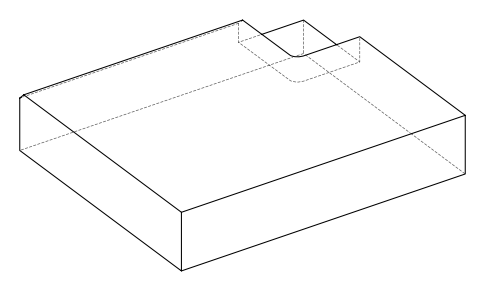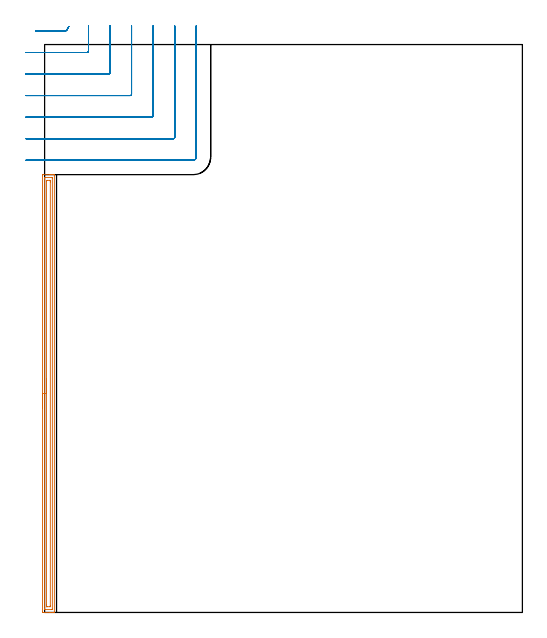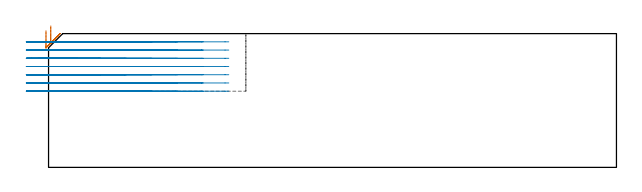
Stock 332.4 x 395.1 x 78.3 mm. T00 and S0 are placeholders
(PLAN: 2 operations, 1 tool changes, 20.7 min)
(1 AREA_MILL | FG_CHAMFER_SURFACE | UGT0205_001 | 7.54 min | 10663 mm3)
(2 MILL_CORNER_NOTCH_RECTANGULAR | CORNER_NOTCH_RECTANGULAR | UGT0201_094 | Follow Part, ap 5, ae 75% | 13.12 min | 351042 mm3)
(TOOL UGT0205_001 | Chamfer Mill 20 x 3 x 45 deg. | D20 FL50 Z2)
(TOOL UGT0201_094 | End mill 20 mm | D20 FL38 Z4)
(OP 1 AREA_MILL)
G17 G21 G94 G90
T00 M6
G54
G17 G0 G90 X-1.5 Y142.3 S1061 M3
G43 Z88.3 H0
Z80.
G94 G1 Y142.338 Z79.128 F250.
Y142.452 Z78.263
Y142.641 Z77.412
Y142.903 Z76.58
Y143.237 Z75.774
Y143.64 Z75.
Y144.108 Z74.264
Y144.64 Z73.572
Y145.229 Z72.929
Y145.872 Z72.34
Y146.564 Z71.808
Y147.3 Z71.34
Y148.074 Z70.937
Y148.88 Z70.603
Y149.712 Z70.341
Y150.563 Z70.152
Y151.428 Z70.038
Y152.3 Z70.
Y303.996
X-1.497 Y304.305 Z70.002
X-1.492 Y304.59 Z70.006
X-1.202 Y304.6 Z70.295
X3.541 Z75.035
X4.117 Z75.614
X4.432 Z75.928
X5.008 Z76.505
X5.323 Z76.818
X5.953 Z77.452
X6.386 Z77.886
X6.753 Y304.593 Z78.244
X6.797 Y304.59 Z78.288
X6.8 Y304.442 Z78.3
Y0.157
X6.797 Y0.01 Z78.288
X6.753 Y0.007 Z78.244
X6.386 Y0. Z77.886
X5.952 Z77.451
X5.323 Z76.818
X4.118 Z75.614
X3.541 Z75.035
X-1.203 Y0.001 Z70.294
X-1.492 Y0.01 Z70.006
X-1.499 Y0.297 Z69.999
X-1.5 Y152.3 Z70.
X-0.086 Z71.414
Y302.337
X-0.084 Y302.463 Z71.416
X-0.08 Y302.546 Z71.42
X-0.077 Y302.592 Z71.423
X-0.071 Y302.593 Z71.429
X-0.023 Y302.596 Z71.477
X0.48 Y302.6 Z71.98
X4.937 Y302.598 Z76.437
X5.323 Y302.592 Z76.823
X5.372 Y302.59 Z76.872
X5.38 Y302.399 Z76.88
X5.384 Y302.274 Z76.884
X5.385 Y302.212 Z76.885
X5.386 Y302.149 Z76.886
X5.385 Y2.263 Z76.885
X5.384 Y2.138 Z76.884
X5.38 Y2.055 Z76.88
X5.377 Y2.008 Z76.877
X5.37 Y2.007 Z76.87
X5.323 Y2.004 Z76.823
X4.819 Y2. Z76.319
X0.363 Y2.001 Z71.863
X-0.023 Y2.008 Z71.477
X-0.072 Y2.01 Z71.428
X-0.08 Y2.201 Z71.42
X-0.084 Y2.326 Z71.416
X-0.085 Y2.388 Z71.415
X-0.086 Y2.451 Z71.414
Y152.3
X1.328 Z72.828
X1.329 Y299.966 Z72.829
X1.33 Y300.427 Z72.83
X1.333 Y300.534 Z72.833
X1.335 Y300.579 Z72.835
X1.414 Y300.59 Z72.914
X1.588 Y300.598 Z73.088
X3.541 Y300.6 Z75.041
X3.714 Y300.599 Z75.214
X3.829 Y300.597 Z75.329
X3.921 Y300.592 Z75.421
X3.965 Y300.586 Z75.465
X3.967 Y300.569 Z75.467
X3.969 Y300.427 Z75.469
X3.971 Y299.996 Z75.471
X3.972 Y299.535 Z75.472
X3.971 Y4.634 Z75.471
X3.969 Y4.173 Z75.469
X3.967 Y4.066 Z75.467
X3.965 Y4.021 Z75.465
X3.886 Y4.01 Z75.386
X3.712 Y4.002 Z75.212
X1.759 Y4. Z73.259
X1.586 Y4.001 Z73.086
X1.471 Y4.003 Z72.971
X1.379 Y4.008 Z72.879
X1.335 Y4.014 Z72.835
X1.333 Y4.031 Z72.833
X1.331 Y4.173 Z72.831
X1.329 Y4.604 Z72.829
X1.328 Y5.065 Z72.828
Y152.3
Y153.172 Z72.866
Y154.036 Z72.98
Y154.888 Z73.169
Y155.72 Z73.431
Y156.526 Z73.765
Y157.3 Z74.168
Y158.036 Z74.637
Y158.728 Z75.168
Y159.371 Z75.757
Y159.96 Z76.401
Y160.491 Z77.093
Y160.96 Z77.828
Y161.363 Z78.602
Y161.697 Z79.408
Y161.959 Z80.24
Y162.148 Z81.092
Y162.262 Z81.957
Y162.3 Z82.828
G0 Z88.3
M5
M2
(OP 2 MILL_CORNER_NOTCH_RECTANGULAR)
G17 G21 G94 G90
T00 M6
G54
G17 G0 G90 X-6.123 Y404.6 S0 M3
G43 Z88.3 H0
Z73.486
G94 G1 X-3.123 F250.
X14.508 F500.
G3 X15.367 Y405.1 R1.
G1 X16.867 Y407.698 F250.
G0 Z88.3
X-13. Y389.6
Z73.486
G1 X-10.
X29.506 F500.
G3 X30.5 Y390.594 R1.
G1 Y405.1
Y408.1 F250.
G0 Z88.3
X-13. Y374.6
Z73.486
G1 X-10.
X44.506 F500.
G3 X45.5 Y375.594 R1.
G1 Y405.1
Y408.1 F250.
G0 Z88.3
X-13. Y359.6
Z73.486
G1 X-10.
X59.505 F500.
G3 X60.5 Y360.595 R1.
G1 Y405.1
Y408.1 F250.
G0 Z88.3
X-13. Y344.6
Z73.486
G1 X-10.
X74.505 F500.
G3 X75.5 Y345.595 R1.
G1 Y405.1
Y408.1 F250.
G0 Z88.3
X-13. Y329.6
Z73.486
G1 X-10.
X89.505 F500.
G3 X90.5 Y330.595 R1.
G1 Y405.1
Y408.1 F250.
G0 Z88.3
X-13. Y314.6
Z73.486
G1 X-10.
X103.3 F500.
G3 X105.5 Y316.8 R2.2
G1 Y405.1
Y408.1 F250.
G0 Z88.3
X-6.123 Y404.6
Z68.671
G1 X-3.123
X14.508 F500.
G3 X15.367 Y405.1 R1.
G1 X16.867 Y407.698 F250.
G0 Z88.3
X-13. Y389.6
Z68.671
G1 X-10.
X29.506 F500.
G3 X30.5 Y390.594 R1.
G1 Y405.1
Y408.1 F250.
G0 Z88.3
X-13. Y374.6
Z68.671
G1 X-10.
X44.506 F500.
G3 X45.5 Y375.594 R1.
G1 Y405.1
Y408.1 F250.
G0 Z88.3
X-13. Y359.6
Z68.671
G1 X-10.
X59.505 F500.
G3 X60.5 Y360.595 R1.
G1 Y405.1
Y408.1 F250.
G0 Z88.3
X-13. Y344.6
Z68.671
G1 X-10.
X74.505 F500.
G3 X75.5 Y345.595 R1.
G1 Y405.1
Y408.1 F250.
G0 Z88.3
X-13. Y329.6
Z68.671
G1 X-10.
X89.505 F500.
G3 X90.5 Y330.595 R1.
G1 Y405.1
Y408.1 F250.
G0 Z88.3
X-13. Y314.6
Z68.671
G1 X-10.
X103.3 F500.
G3 X105.5 Y316.8 R2.2
G1 Y405.1
Y408.1 F250.
G0 Z88.3
X-6.123 Y404.6
Z63.857
G1 X-3.123
X14.508 F500.
G3 X15.367 Y405.1 R1.
G1 X16.867 Y407.698 F250.
G0 Z88.3
X-13. Y389.6
Z63.857
G1 X-10.
X29.506 F500.
G3 X30.5 Y390.594 R1.
G1 Y405.1
Y408.1 F250.
G0 Z88.3
X-13. Y374.6
Z63.857
G1 X-10.
X44.506 F500.
G3 X45.5 Y375.594 R1.
G1 Y405.1
Y408.1 F250.
G0 Z88.3
X-13. Y359.6
Z63.857
G1 X-10.
X59.505 F500.
G3 X60.5 Y360.595 R1.
G1 Y405.1
Y408.1 F250.
G0 Z88.3
X-13. Y344.6
Z63.857
G1 X-10.
X74.505 F500.
G3 X75.5 Y345.595 R1.
G1 Y405.1
Y408.1 F250.
G0 Z88.3
X-13. Y329.6
Z63.857
G1 X-10.
X89.505 F500.
G3 X90.5 Y330.595 R1.
G1 Y405.1
Y408.1 F250.
G0 Z88.3
X-13. Y314.6
Z63.857
G1 X-10.
X103.3 F500.
G3 X105.5 Y316.8 R2.2
G1 Y405.1
Y408.1 F250.
G0 Z88.3
X-6.123 Y404.6
Z59.043
G1 X-3.123
X14.508 F500.
G3 X15.367 Y405.1 R1.
G1 X16.867 Y407.698 F250.
G0 Z88.3
X-13. Y389.6
Z59.043
G1 X-10.
X29.506 F500.
G3 X30.5 Y390.594 R1.
G1 Y405.1
Y408.1 F250.
G0 Z88.3
X-13. Y374.6
Z59.043
G1 X-10.
X44.506 F500.
G3 X45.5 Y375.594 R1.
G1 Y405.1
Y408.1 F250.
G0 Z88.3
X-13. Y359.6
Z59.043
G1 X-10.
X59.505 F500.
G3 X60.5 Y360.595 R1.
G1 Y405.1
Y408.1 F250.
G0 Z88.3
X-13. Y344.6
Z59.043
G1 X-10.
X74.505 F500.
G3 X75.5 Y345.595 R1.
G1 Y405.1
Y408.1 F250.
G0 Z88.3
X-13. Y329.6
Z59.043
G1 X-10.
X89.505 F500.
G3 X90.5 Y330.595 R1.
G1 Y405.1
Y408.1 F250.
G0 Z88.3
X-13. Y314.6
Z59.043
G1 X-10.
X103.3 F500.
G3 X105.5 Y316.8 R2.2
G1 Y405.1
Y408.1 F250.
G0 Z88.3
X-6.123 Y404.6
Z54.229
G1 X-3.123
X14.508 F500.
G3 X15.367 Y405.1 R1.
G1 X16.867 Y407.698 F250.
G0 Z88.3
X-13. Y389.6
Z54.229
G1 X-10.
X29.506 F500.
G3 X30.5 Y390.594 R1.
G1 Y405.1
Y408.1 F250.
G0 Z88.3
X-13. Y374.6
Z54.229
G1 X-10.
X44.506 F500.
G3 X45.5 Y375.594 R1.
G1 Y405.1
Y408.1 F250.
G0 Z88.3
X-13. Y359.6
Z54.229
G1 X-10.
X59.505 F500.
G3 X60.5 Y360.595 R1.
G1 Y405.1
Y408.1 F250.
G0 Z88.3
X-13. Y344.6
Z54.229
G1 X-10.
X74.505 F500.
G3 X75.5 Y345.595 R1.
G1 Y405.1
Y408.1 F250.
G0 Z88.3
X-13. Y329.6
Z54.229
G1 X-10.
X89.505 F500.
G3 X90.5 Y330.595 R1.
G1 Y405.1
Y408.1 F250.
G0 Z88.3
X-13. Y314.6
Z54.229
G1 X-10.
X103.3 F500.
G3 X105.5 Y316.8 R2.2
G1 Y405.1
Y408.1 F250.
G0 Z88.3
X-6.123 Y404.6
Z49.414
G1 X-3.123
X14.508 F500.
G3 X15.367 Y405.1 R1.
G1 X16.867 Y407.698 F250.
G0 Z88.3
X-13. Y389.6
Z49.414
G1 X-10.
X29.506 F500.
G3 X30.5 Y390.594 R1.
G1 Y405.1
Y408.1 F250.
G0 Z88.3
X-13. Y374.6
Z49.414
G1 X-10.
X44.506 F500.
G3 X45.5 Y375.594 R1.
G1 Y405.1
Y408.1 F250.
G0 Z88.3
X-13. Y359.6
Z49.414
G1 X-10.
X59.505 F500.
G3 X60.5 Y360.595 R1.
G1 Y405.1
Y408.1 F250.
G0 Z88.3
X-13. Y344.6
Z49.414
G1 X-10.
X74.505 F500.
G3 X75.5 Y345.595 R1.
G1 Y405.1
Y408.1 F250.
G0 Z88.3
X-13. Y329.6
Z49.414
G1 X-10.
X89.505 F500.
G3 X90.5 Y330.595 R1.
G1 Y405.1
Y408.1 F250.
G0 Z88.3
X-13. Y314.6
Z49.414
G1 X-10.
X103.3 F500.
G3 X105.5 Y316.8 R2.2
G1 Y405.1
Y408.1 F250.
G0 Z88.3
X-6.123 Y404.6
Z44.6
G1 X-3.123
X14.508 F500.
G3 X15.367 Y405.1 R1.
G1 X16.867 Y407.698 F250.
G0 Z88.3
X-13. Y389.6
Z44.6
G1 X-10.
X29.506 F500.
G3 X30.5 Y390.594 R1.
G1 Y405.1
Y408.1 F250.
G0 Z88.3
X-13. Y374.6
Z44.6
G1 X-10.
X44.506 F500.
G3 X45.5 Y375.594 R1.
G1 Y405.1
Y408.1 F250.
G0 Z88.3
X-13. Y359.6
Z44.6
G1 X-10.
X59.505 F500.
G3 X60.5 Y360.595 R1.
G1 Y405.1
Y408.1 F250.
G0 Z88.3
X-13. Y344.6
Z44.6
G1 X-10.
X74.505 F500.
G3 X75.5 Y345.595 R1.
G1 Y405.1
Y408.1 F250.
G0 Z88.3
X-13. Y329.6
Z44.6
G1 X-10.
X89.505 F500.
G3 X90.5 Y330.595 R1.
G1 Y405.1
Y408.1 F250.
G0 Z88.3
X-13. Y314.6
Z44.6
G1 X-10.
X103.3 F500.
G3 X105.5 Y316.8 R2.2
G1 Y405.1
Y408.1 F250.
G0 Z88.3
M5
M2
